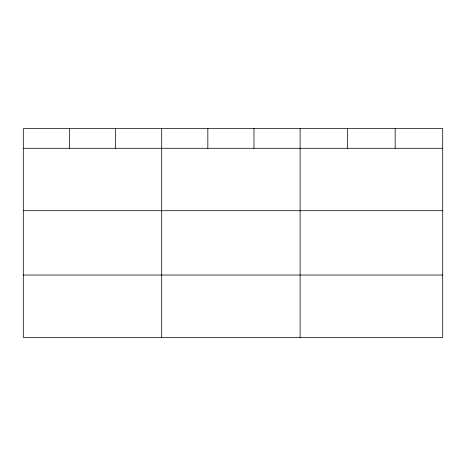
<?xml version="1.0" encoding="UTF-8"?>
<svg xmlns="http://www.w3.org/2000/svg" width="466" height="466" viewBox="0 0 466 466"><rect width="100%" height="100%" fill="white"/><g stroke="black" fill="none" stroke-linecap="round" stroke-linejoin="round"><path stroke-width="0.7" d="M442.7 210.714L442.7 128.546L23.3 128.546L23.3 337.454L442.7 337.454L442.7 210.714L23.3 210.714M23.3 148.287L442.7 148.287M23.3 275.033L442.7 275.033M395.168 128.546L395.168 148.287M347.636 128.546L347.636 148.287M300.104 128.546L300.104 337.454M253.97 128.546L253.97 148.287M207.836 128.546L207.836 148.287M161.702 128.546L161.702 337.454M115.568 128.546L115.568 148.287M69.434 128.546L69.434 148.287"/></g></svg>
